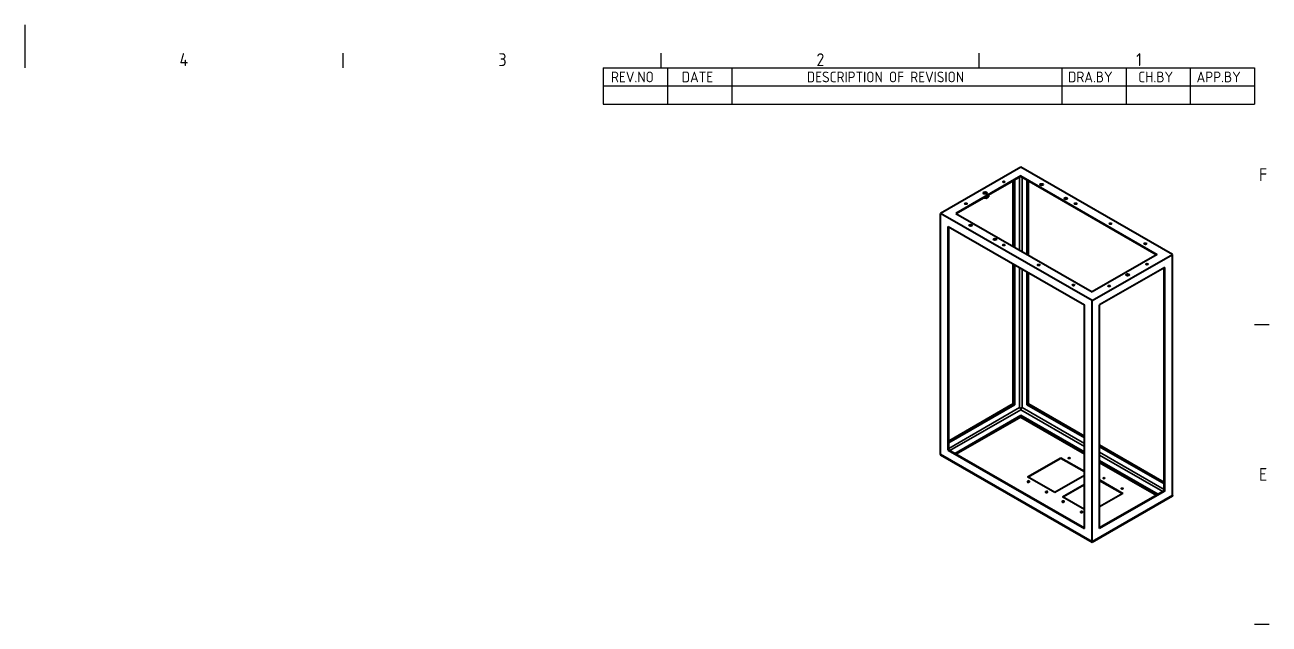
# Model space of a CAD drawing. Header units: millimetres. Extents: x 0 to 2970, y 0 to 2100.
# Drawn here: x 1485 to 2937, y 1400 to 2100 of the extents above; entities that cross this region are included whole.
import ezdxf

# ---------------------------------------------------------------- set-up
doc = ezdxf.new("R2010")
doc.units = ezdxf.units.MM
doc.header["$LTSCALE"] = 5
doc.layers.get('0').update_dxf_attribs({"color": 3, "lineweight": 25})
for name, color, linetype, lineweight in [('가시적인 것(ISO)', 3, 'Continuous', 40), ('가시적인 좁은 것(ISO)', 3, 'Continuous', 35), ('경계(ISO)', 7, 'Continuous', 25), ('기호(ISO)', 5, 'Continuous', 25)]:
    doc.layers.add(name, color=color, linetype=linetype, lineweight=lineweight)
doc.styles.add('ISO ProportionalPSTEK', font='isocp.shx')
doc.styles.add('문자 텍스트_PSTEK_POSCO', font='isocp.shx')

# ---------------------------------------------------------------- blocks, each defined once
blk = doc.blocks.new('경계 Default Border')
at = {"layer": '경계(ISO)'}
for p, q in [((371.25, 410), (371.25, 413.4)), ((445.5, 410), (445.5, 413.4)), ((519.75, 410), (519.75, 413.4)), ((584, 350), (587.4, 350)), ((584, 280), (587.4, 280))]:
    blk.add_line(p, q, dxfattribs=at)
at = {"layer": '경계(ISO)', "flags": 128}
blk.add_lwpolyline([(297, 420), (297, 410)], dxfattribs=at)
at = {"layer": '경계(ISO)', "color": 2, "char_height": 3, "attachment_point": 7, "style": '문자 텍스트_PSTEK_POSCO'}
for s, insert in [('4', (333.1, 410.4)), ('3', (407.54, 410.37)), ('2', (481.75, 410.37)), ('1', (556.36, 410.4)), ('F', (585.04, 383.5)), ('E', (585.04, 313.47))]:
    blk.add_mtext(s, dxfattribs=dict(at, insert=insert))
blk = doc.blocks.new('리비전 내역')
at = {"layer": '기호(ISO)'}
for p, q in [((432, 410), (584, 410)), ((432, 410), (432, 405.72)), ((447, 410), (447, 405.72)), ((462, 410), (462, 405.72)), ((539, 410), (539, 405.72)), ((554, 410), (554, 405.72)), ((569, 410), (569, 405.72)), ((584, 410), (584, 405.72)), ((432, 405.72), (584, 405.72)), ((432, 405.72), (432, 401.44)), ((447, 405.72), (447, 401.44)), ((462, 405.72), (462, 401.44)), ((539, 405.72), (539, 401.44)), ((554, 405.72), (554, 401.44)), ((569, 405.72), (569, 401.44)), ((584, 405.72), (584, 401.44)), ((432, 401.44), (584, 401.44))]:
    blk.add_line(p, q, dxfattribs=at)
at = {"layer": '기호(ISO)', "color": 2, "char_height": 2.5, "attachment_point": 7, "style": 'ISO ProportionalPSTEK'}
for s, insert in [('REV.NO', (433.79, 406.58)), ('DATE', (450.31, 406.58)), ('DESCRIPTION OF REVISION', (479.51, 406.58)), ('DRA.BY', (540.48, 406.58)), ('CH.BY', (556.86, 406.58)), ('APP.BY', (570.48, 406.58))]:
    blk.add_mtext(s, dxfattribs=dict(at, insert=insert))

msp = doc.modelspace()

# ---------------------------------------------------------------- linework, layer by layer
at = {"layer": '가시적인 것(ISO)'}
for p, q in [((2647.292, 1933.689), (2553.6, 1879.736)), ((2824.069, 1831.89), (2647.292, 1933.689)), ((2647.292, 1923.509), (2571.278, 1879.736)), ((2647.292, 1922.761), (2571.928, 1879.362)), ((2639.512, 1918.246), (2609.374, 1900.891)), ((2638.453, 1841.052), (2638.453, 1917.636)), ((2647.292, 1923.509), (2647.292, 1923.101)), ((2647.292, 1923.509), (2806.391, 1831.89)), ((2647.292, 1922.761), (2647.292, 1923.101)), ((2805.741, 1831.516), (2647.292, 1922.761)), ((2805.711, 1831.499), (2655.072, 1918.246)), ((2656.131, 1830.872), (2656.131, 1917.636)), ((2604.427, 1898.042), (2571.958, 1879.344)), ((2604.379, 1898.049), (2606.721, 1897.688)), ((2606.721, 1899.398), (2606.721, 1897.688)), ((2606.721, 1897.688), (2609.374, 1899.216)), ((2609.374, 1900.926), (2609.374, 1899.216)), ((2553.6, 1598.091), (2553.6, 1879.736)), ((2730.377, 1777.937), (2553.6, 1879.736)), ((2571.278, 1879.736), (2730.377, 1788.117)), ((2562.439, 1603.22), (2562.439, 1864.427)), ((2562.439, 1864.427), (2721.538, 1772.808)), ((2563.086, 1603.592), (2563.086, 1864.054)), ((2806.391, 1831.89), (2730.377, 1788.117)), ((2730.377, 1777.937), (2824.069, 1831.89)), ((2824.069, 1550.245), (2824.069, 1831.89)), ((2638.453, 1657.174), (2638.453, 1820.653)), ((2815.23, 1816.581), (2739.216, 1772.808)), ((2814.583, 1555.746), (2814.583, 1816.209)), ((2815.23, 1555.375), (2815.23, 1816.581)), ((2656.131, 1657.174), (2656.131, 1810.473)), ((2721.538, 1511.601), (2721.538, 1772.808)), ((2730.377, 1496.292), (2730.377, 1777.937)), ((2739.216, 1511.601), (2739.216, 1772.808)), ((2638.453, 1657.174), (2563.086, 1613.772)), ((2638.453, 1657.174), (2638.807, 1656.97)), ((2656.131, 1657.174), (2655.777, 1656.97)), ((2656.131, 1657.174), (2721.538, 1619.508)), ((2647.292, 1641.864), (2571.958, 1598.482)), ((2647.292, 1652.051), (2647.292, 1650.42)), ((2647.292, 1642.273), (2647.292, 1643.905)), ((2647.292, 1642.273), (2647.292, 1641.864)), ((2647.292, 1641.864), (2721.538, 1599.109)), ((2730.377, 1496.292), (2553.6, 1598.091)), ((2730.377, 1496.292), (2553.6, 1598.091)), ((2553.6, 1598.091), (2553.6, 1597.273)), ((2730.377, 1495.474), (2553.6, 1597.273)), ((2562.793, 1603.424), (2562.439, 1603.22)), ((2562.439, 1603.22), (2721.538, 1511.601)), ((2563.086, 1603.592), (2721.538, 1512.345)), ((2739.216, 1609.328), (2814.583, 1565.927)), ((2655.07, 1572.03), (2693.961, 1594.426)), ((2693.961, 1593.609), (2655.78, 1571.622)), ((2693.961, 1594.426), (2721.538, 1578.545)), ((2693.961, 1594.426), (2693.961, 1593.609)), ((2721.538, 1577.728), (2693.961, 1593.609)), ((2739.216, 1588.929), (2805.711, 1550.637)), ((2686.89, 1553.707), (2655.07, 1572.03)), ((2721.538, 1573.659), (2686.89, 1553.707)), ((2739.216, 1568.366), (2766.44, 1552.689)), ((2655.422, 1566.124), (2655.422, 1566.942)), ((2676.635, 1553.908), (2676.635, 1554.726)), ((2695.729, 1548.617), (2721.538, 1563.479)), ((2721.538, 1562.662), (2696.439, 1548.208)), ((2765.73, 1552.28), (2739.216, 1567.548)), ((2814.583, 1555.746), (2739.216, 1512.345)), ((2815.23, 1555.375), (2739.216, 1511.601)), ((2814.876, 1555.578), (2815.23, 1555.375)), ((2721.538, 1533.754), (2695.729, 1548.617)), ((2696.08, 1542.71), (2696.08, 1543.528)), ((2730.377, 1496.292), (2824.069, 1550.245)), ((2824.069, 1550.245), (2730.377, 1496.292)), ((2824.069, 1549.428), (2730.377, 1495.474)), ((2766.44, 1552.689), (2739.216, 1537.012)), ((2824.069, 1550.245), (2824.069, 1549.428)), ((2717.294, 1530.494), (2717.294, 1531.312)), ((2730.377, 1496.292), (2730.377, 1495.474))]:
    msp.add_line(p, q, dxfattribs=at)
for centre, major_axis in [((2627.387, 1916.648), (1.229, 0)), ((2605.75, 1903.659), (2.125, 0)), ((2671.51, 1913.431), (1.75, 0)), ((2583.193, 1891.198), (1.229, 0)), ((2699.795, 1897.143), (1.75, 0)), ((2711.285, 1891.137), (1.229, 0)), ((2588.779, 1865.789), (1.75, 0)), ((2751.944, 1867.724), (1.229, 0)), ((2617.063, 1849.502), (1.75, 0)), ((2792.602, 1844.31), (1.229, 0)), ((2627.493, 1842.885), (1.229, 0)), ((2668.152, 1819.471), (1.229, 0)), ((2794.476, 1820.428), (1.229, 0)), ((2771.92, 1807.968), (2.125, 0)), ((2708.81, 1796.057), (1.229, 0)), ((2750.282, 1794.978), (1.229, 0)), ((2703.684, 1593.917), (1.034, 0)), ((2744.342, 1570.503), (1.034, 0)), ((2765.556, 1558.288), (1.034, 0))]:
    msp.add_ellipse(centre, major_axis=major_axis, ratio=0.5758617, dxfattribs=at)
for centre, major_axis, ratio, start_param, end_param in [((2639.514, 1919.401), (0.708, 1.224), 0.57697849, 3.92602396, 4.17192419), ((2655.07, 1919.401), (0.708, -1.224), 0.57697849, 5.25285377, 5.498754), ((2605.75, 1902.432), (-2.125, 0), 0.5758617, 3.66642544, 5.75835252), ((2605.75, 1902.432), (1.662, 0), 0.5758617, 0.40377839, 2.73781426), ((2627.387, 1915.422), (-1.229, 0), 0.5758617, 4.18912939, 5.23564857), ((2671.51, 1912.205), (-1.75, 0), 0.5758617, 3.79568613, 5.62909183), ((2583.193, 1889.972), (-1.229, 0), 0.5758617, 4.18912939, 5.23564857), ((2699.795, 1895.917), (-1.75, 0), 0.5758617, 3.79568613, 5.62909183), ((2711.285, 1889.911), (-1.229, 0), 0.5758617, 4.18912939, 5.23564857), ((2588.779, 1864.563), (-1.75, 0), 0.5758617, 3.79568613, 5.62909183), ((2751.944, 1866.497), (-1.229, 0), 0.5758617, 4.18912939, 5.23564857), ((2617.063, 1848.275), (-1.75, 0), 0.5758617, 3.79568613, 5.62909183), ((2627.493, 1841.658), (-1.229, 0), 0.5758617, 4.18912939, 5.23564857), ((2792.602, 1843.084), (-1.229, 0), 0.5758617, 4.18912939, 5.23564857), ((2668.152, 1818.245), (-1.229, 0), 0.5758617, 4.18912939, 5.23564857), ((2794.476, 1819.201), (-1.229, 0), 0.5758617, 4.18912939, 5.23564857), ((2771.92, 1806.741), (-2.125, 0), 0.5758617, 3.66642544, 5.75835252), ((2771.92, 1806.741), (1.662, 0), 0.5758617, 0.40377839, 2.73781426), ((2708.81, 1794.831), (-1.229, 0), 0.5758617, 4.18912939, 5.23564857), ((2750.282, 1793.752), (-1.229, 0), 0.5758617, 4.18912939, 5.23564857), ((2639.514, 1656.56), (1, -0.578), 0.00167248, 0.78636505, 2.35716138), ((2655.07, 1656.56), (-1, -0.578), 0.00167248, 3.92602393, 5.49682025), ((2647.292, 1652.055), (-2, 1.156), 0.00167248, 0.78636502, 1.57176318), ((2647.292, 1652.055), (2, 1.156), 0.00167248, 4.71142213, 5.49682029), ((2562.086, 1603.014), (1, 0.578), 0.00167248, 0.0009668, 0.78443127), ((2655.954, 1566.431), (-1.034, 0), 0.5758617, 5.25346725, 8.88369969), ((2655.954, 1565.614), (-1.034, 0), 0.5758617, 5.25346725, 5.52605618), ((2656.308, 1565.817), (-1.034, 0), 0.5758617, 5.74210703, 6.02889595), ((2656.308, 1566.635), (1.034, 0), 0.5758617, 5.25346725, 8.88369969), ((2677.167, 1554.216), (-1.034, 0), 0.5758617, 5.25346725, 8.88369969), ((2677.167, 1553.398), (-1.034, 0), 0.5758617, 5.25346725, 5.52605618), ((2677.521, 1553.602), (-1.034, 0), 0.5758617, 5.74210703, 6.02889595), ((2677.521, 1554.419), (1.034, 0), 0.5758617, 5.25346725, 8.88369969), ((2815.583, 1555.168), (-1, 0.578), 0.00167248, 5.49875404, 6.28221851), ((2696.613, 1543.018), (-1.034, 0), 0.5758617, 5.25346725, 8.88369969), ((2696.613, 1542.2), (-1.033, 0), 0.5758617, 5.25346725, 5.52605618), ((2696.966, 1542.404), (-1.034, 0), 0.5758617, 5.74210703, 6.02889595), ((2696.966, 1543.221), (1.034, 0), 0.5758617, 5.25346725, 8.88369969), ((2717.826, 1530.802), (-1.034, 0), 0.5758617, 5.25346725, 8.88369969), ((2717.826, 1529.984), (-1.033, 0), 0.5758617, 5.25346725, 5.52605618), ((2718.179, 1530.188), (-1.034, 0), 0.5758617, 5.74210703, 6.02889595), ((2718.179, 1531.005), (1.034, 0), 0.5758617, 5.25346725, 8.88369969)]:
    msp.add_ellipse(centre, major_axis=major_axis, ratio=ratio, start_param=start_param, end_param=end_param, dxfattribs=at)
at = {"layer": '가시적인 좁은 것(ISO)'}
for p, q in [((2647.292, 1923.101), (2571.633, 1879.531)), ((2638.807, 1840.849), (2638.807, 1917.84)), ((2640.221, 1840.034), (2640.221, 1918.689)), ((2645.878, 1836.777), (2645.878, 1921.947)), ((2647.292, 1923.101), (2806.036, 1831.686)), ((2648.706, 1921.947), (2648.706, 1835.148)), ((2654.363, 1831.89), (2654.363, 1918.689)), ((2655.777, 1831.076), (2655.777, 1917.84)), ((2562.793, 1603.424), (2562.793, 1864.223)), ((2638.807, 1656.97), (2638.807, 1820.449)), ((2640.221, 1656.153), (2640.221, 1819.635)), ((2645.878, 1652.87), (2645.878, 1816.377)), ((2814.876, 1555.578), (2814.876, 1816.377)), ((2648.706, 1814.749), (2648.706, 1652.87)), ((2654.363, 1656.153), (2654.363, 1811.491)), ((2655.777, 1656.97), (2655.777, 1810.677)), ((2638.807, 1656.97), (2563.086, 1613.365)), ((2640.221, 1656.153), (2563.086, 1611.733)), ((2654.363, 1656.153), (2721.538, 1617.469)), ((2655.777, 1656.97), (2721.538, 1619.101)), ((2563.086, 1605.193), (2645.878, 1652.87)), ((2564.529, 1602.76), (2647.292, 1650.42)), ((2647.292, 1643.905), (2570.186, 1599.503)), ((2647.292, 1642.273), (2571.603, 1598.687)), ((2647.292, 1650.42), (2721.538, 1607.665)), ((2647.292, 1643.905), (2721.538, 1601.15)), ((2647.292, 1642.273), (2721.538, 1599.518)), ((2648.706, 1652.87), (2721.538, 1610.929)), ((2562.793, 1603.424), (2721.538, 1512.008)), ((2739.216, 1608.921), (2814.583, 1565.52)), ((2739.216, 1607.289), (2814.583, 1563.888)), ((2739.216, 1600.749), (2814.583, 1557.347)), ((2739.216, 1597.485), (2813.14, 1554.915)), ((2739.216, 1590.97), (2807.483, 1551.657)), ((2739.216, 1589.338), (2806.066, 1550.841)), ((2814.876, 1555.578), (2739.216, 1512.008))]:
    msp.add_line(p, q, dxfattribs=at)

# ---------------------------------------------------------------- block references
at = {"xscale": 5, "yscale": 5, "zscale": 5}
msp.add_blockref('경계 Default Border', (0, 0), dxfattribs=at)
at = {"layer": '기호(ISO)', "xscale": 5, "yscale": 5, "zscale": 5}
msp.add_blockref('리비전 내역', (0, 0), dxfattribs=at)

doc.saveas('drawing.dxf')
